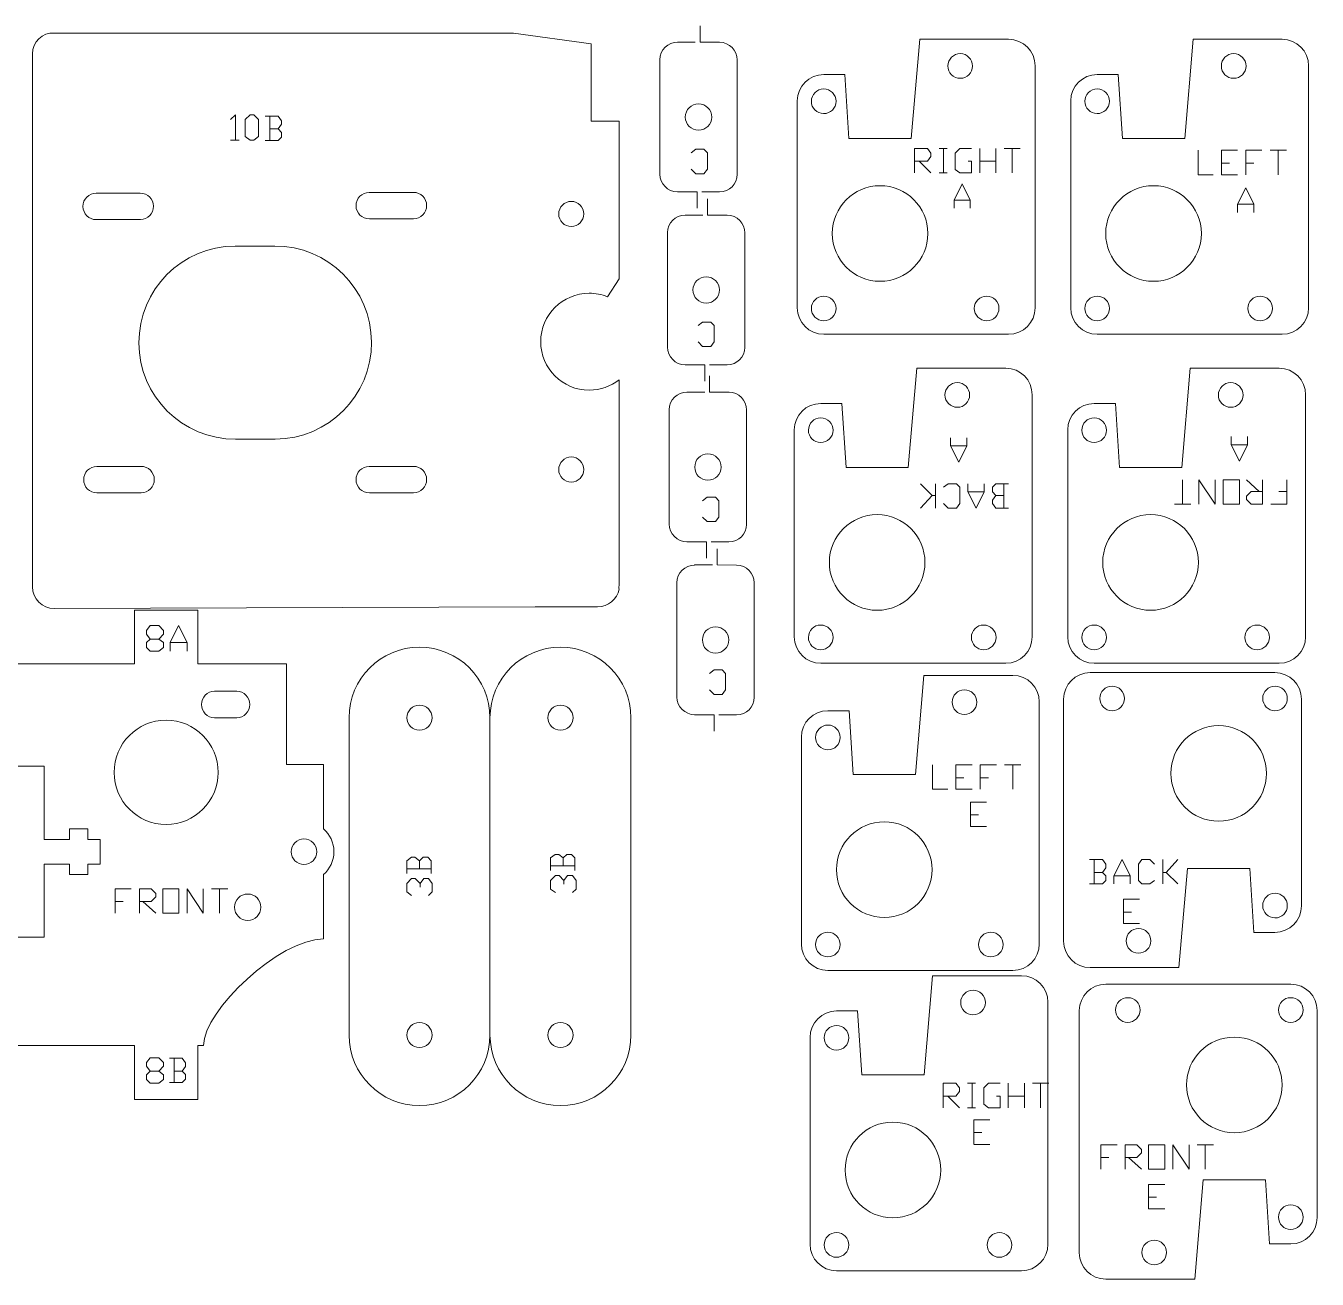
# Model space of a CAD drawing. Header units: inches. Extents: x 3 to 278, y -374 to -4.
# Drawn here: x 119.6 to 266.2, y -145.9 to -3.7 of the extents above; entities that cross this region are included whole.
import ezdxf

# ---------------------------------------------------------------- set-up
doc = ezdxf.new("R2010")
doc.units = ezdxf.units.IN
doc.header["$MEASUREMENT"] = 0
doc.layers.add('Layer 1', color=7, linetype='Continuous')

# ---------------------------------------------------------------- blocks, each defined once
blk = doc.blocks.new('block 4')
at = {"layer": 'Layer 1', "lineweight": 0}
blk.add_open_spline([(180.33, -83.66), (179.55, -83.66), (178.91, -83.02), (178.91, -82.24), (178.91, -81.45), (179.55, -80.81), (180.33, -80.81), (181.12, -80.81), (181.76, -81.45), (181.76, -82.24), (181.76, -83.02), (181.12, -83.66), (180.33, -83.66)], degree=3, knots=[0, 0, 0, 0, 1, 1, 1, 2, 2, 2, 3, 3, 3, 4, 4, 4, 4], dxfattribs=at)
blk = doc.blocks.new('block 5')
at = {"layer": 'Layer 1', "lineweight": 0}
blk.add_open_spline([(180.33, -119.66), (179.55, -119.66), (178.91, -119.02), (178.91, -118.24), (178.91, -117.45), (179.55, -116.81), (180.33, -116.81), (181.12, -116.81), (181.76, -117.45), (181.76, -118.24), (181.76, -119.02), (181.12, -119.66), (180.33, -119.66)], degree=3, knots=[0, 0, 0, 0, 1, 1, 1, 2, 2, 2, 3, 3, 3, 4, 4, 4, 4], dxfattribs=at)
blk = doc.blocks.new('block 3')
at = {"layer": 'Layer 1', "lineweight": 0}
blk.add_open_spline([(172.33, -82.24), (172.33, -77.82), (175.92, -74.24), (180.33, -74.24), (184.75, -74.24), (188.33, -77.82), (188.33, -82.24), (188.33, -82.24), (188.33, -118.24), (188.33, -118.24), (188.33, -122.66), (184.75, -126.24), (180.33, -126.24), (175.92, -126.24), (172.33, -122.66), (172.33, -118.24)], degree=3, knots=[0, 0, 0, 0, 1, 1, 1, 2, 2, 2, 3, 3, 3, 4, 4, 4, 5, 5, 5, 5], dxfattribs=at)
at = {"layer": 'Layer 1'}
for name in ['block 4', 'block 5']:
    blk.add_blockref(name, (0, 0), dxfattribs=at)
blk = doc.blocks.new('block 2')
at = {"layer": 'Layer 1'}
blk.add_blockref('block 3', (0, 0), dxfattribs=at)
blk = doc.blocks.new('block 8')
at = {"layer": 'Layer 1', "lineweight": 0}
blk.add_open_spline([(164.33, -116.81), (165.12, -116.81), (165.76, -117.45), (165.76, -118.24), (165.76, -119.02), (165.12, -119.66), (164.33, -119.66), (163.55, -119.66), (162.91, -119.02), (162.91, -118.24), (162.91, -117.45), (163.55, -116.81), (164.33, -116.81)], degree=3, knots=[0, 0, 0, 0, 1, 1, 1, 2, 2, 2, 3, 3, 3, 4, 4, 4, 4], dxfattribs=at)
blk = doc.blocks.new('block 9')
at = {"layer": 'Layer 1', "lineweight": 0}
blk.add_open_spline([(164.33, -80.81), (165.12, -80.81), (165.76, -81.45), (165.76, -82.24), (165.76, -83.02), (165.12, -83.66), (164.33, -83.66), (163.55, -83.66), (162.91, -83.02), (162.91, -82.24), (162.91, -81.45), (163.55, -80.81), (164.33, -80.81)], degree=3, knots=[0, 0, 0, 0, 1, 1, 1, 2, 2, 2, 3, 3, 3, 4, 4, 4, 4], dxfattribs=at)
blk = doc.blocks.new('block 7')
at = {"layer": 'Layer 1', "lineweight": 0}
blk.add_open_spline([(172.33, -118.24), (172.33, -122.66), (168.75, -126.24), (164.33, -126.24), (159.92, -126.24), (156.33, -122.66), (156.33, -118.24), (156.33, -118.24), (156.33, -82.24), (156.33, -82.24), (156.33, -77.82), (159.92, -74.24), (164.33, -74.24), (168.75, -74.24), (172.33, -77.82), (172.33, -82.24), (172.33, -82.24), (172.33, -118.24), (172.33, -118.24)], degree=3, knots=[0, 0, 0, 0, 1, 1, 1, 2, 2, 2, 3, 3, 3, 4, 4, 4, 5, 5, 5, 6, 6, 6, 6], dxfattribs=at)
at = {"layer": 'Layer 1'}
for name in ['block 9', 'block 8']:
    blk.add_blockref(name, (0, 0), dxfattribs=at)
blk = doc.blocks.new('block 6')
at = {"layer": 'Layer 1'}
blk.add_blockref('block 7', (0, 0), dxfattribs=at)
blk = doc.blocks.new('block 13')
at = {"layer": 'Layer 1', "lineweight": 0}
for points, knots in [([(213.07, -16.52), (213.07, -16.52), (212.61, -9.27), (212.61, -9.27), (212.61, -9.27), (210.21, -9.27), (210.21, -9.27), (208.55, -9.27), (207.21, -10.61), (207.21, -12.27), (207.21, -12.27), (207.21, -35.74), (207.21, -35.74), (207.21, -37.39), (208.55, -38.74), (210.21, -38.74), (210.21, -38.74), (231.2, -38.74), (231.2, -38.74), (232.86, -38.74), (234.2, -37.39), (234.2, -35.74), (234.2, -35.74), (234.2, -8.27), (234.2, -8.27), (234.2, -6.61), (232.86, -5.27), (231.2, -5.27), (231.2, -5.27), (221.11, -5.27), (221.11, -5.27), (221.11, -5.27), (220.15, -16.52), (220.15, -16.52), (220.15, -16.52), (213.07, -16.52), (213.07, -16.52)], [0, 0, 0, 0, 1, 1, 1, 2, 2, 2, 3, 3, 3, 4, 4, 4, 5, 5, 5, 6, 6, 6, 7, 7, 7, 8, 8, 8, 9, 9, 9, 10, 10, 10, 11, 11, 11, 12, 12, 12, 12]), ([(227.1, -8.31), (227.11, -7.54), (226.48, -6.91), (225.71, -6.9), (224.93, -6.9), (224.31, -7.53), (224.3, -8.3), (224.3, -9.07), (224.92, -9.7), (225.7, -9.7), (226.47, -9.71), (227.1, -9.08), (227.1, -8.31)], [0, 0, 0, 0, 1, 1, 1, 2, 2, 2, 3, 3, 3, 4, 4, 4, 4]), ([(211.61, -12.31), (211.61, -11.54), (210.98, -10.91), (210.21, -10.91), (209.44, -10.9), (208.81, -11.53), (208.81, -12.3), (208.8, -13.08), (209.43, -13.7), (210.2, -13.7), (210.97, -13.71), (211.6, -13.08), (211.61, -12.31)], [0, 0, 0, 0, 1, 1, 1, 2, 2, 2, 3, 3, 3, 4, 4, 4, 4]), ([(222.03, -27.31), (222.03, -30.3), (219.6, -32.73), (216.61, -32.73), (213.61, -32.73), (211.18, -30.3), (211.18, -27.31), (211.18, -24.31), (213.61, -21.88), (216.61, -21.88), (219.6, -21.88), (222.03, -24.31), (222.03, -27.31)], [0, 0, 0, 0, 1, 1, 1, 2, 2, 2, 3, 3, 3, 4, 4, 4, 4]), ([(211.61, -35.81), (211.61, -35.04), (210.98, -34.41), (210.21, -34.41), (209.44, -34.4), (208.81, -35.03), (208.81, -35.8), (208.8, -36.57), (209.43, -37.2), (210.2, -37.21), (210.97, -37.21), (211.6, -36.58), (211.61, -35.81)], [0, 0, 0, 0, 1, 1, 1, 2, 2, 2, 3, 3, 3, 4, 4, 4, 4]), ([(230.1, -35.81), (230.11, -35.04), (229.48, -34.41), (228.71, -34.41), (227.93, -34.4), (227.31, -35.03), (227.3, -35.8), (227.3, -36.57), (227.93, -37.2), (228.7, -37.21), (229.47, -37.21), (230.1, -36.58), (230.1, -35.81)], [0, 0, 0, 0, 1, 1, 1, 2, 2, 2, 3, 3, 3, 4, 4, 4, 4])]:
    blk.add_open_spline(points, degree=3, knots=knots, dxfattribs=at)
blk = doc.blocks.new('block 14')
at = {"layer": 'Layer 1', "lineweight": 0}
for points, knots in [([(214.53, -122.76), (214.53, -122.76), (214.06, -115.51), (214.06, -115.51), (214.06, -115.51), (211.66, -115.51), (211.66, -115.51), (210.01, -115.51), (208.66, -116.86), (208.66, -118.51), (208.66, -118.51), (208.66, -141.98), (208.66, -141.98), (208.66, -143.63), (210.01, -144.98), (211.66, -144.98), (211.66, -144.98), (232.66, -144.98), (232.66, -144.98), (234.32, -144.98), (235.66, -143.63), (235.66, -141.98), (235.66, -141.98), (235.66, -114.51), (235.66, -114.51), (235.66, -112.86), (234.32, -111.51), (232.66, -111.51), (232.66, -111.51), (222.56, -111.51), (222.56, -111.51), (222.56, -111.51), (221.6, -122.76), (221.6, -122.76), (221.6, -122.76), (214.53, -122.76), (214.53, -122.76)], [0, 0, 0, 0, 1, 1, 1, 2, 2, 2, 3, 3, 3, 4, 4, 4, 5, 5, 5, 6, 6, 6, 7, 7, 7, 8, 8, 8, 9, 9, 9, 10, 10, 10, 11, 11, 11, 12, 12, 12, 12]), ([(228.56, -114.55), (228.56, -113.78), (227.94, -113.15), (227.16, -113.15), (226.39, -113.14), (225.76, -113.77), (225.76, -114.54), (225.75, -115.31), (226.38, -115.94), (227.15, -115.94), (227.93, -115.95), (228.56, -115.32), (228.56, -114.55)], [0, 0, 0, 0, 1, 1, 1, 2, 2, 2, 3, 3, 3, 4, 4, 4, 4]), ([(213.06, -118.55), (213.06, -117.78), (212.44, -117.15), (211.67, -117.15), (210.89, -117.14), (210.27, -117.77), (210.26, -118.54), (210.26, -119.32), (210.88, -119.94), (211.66, -119.95), (212.43, -119.95), (213.06, -119.32), (213.06, -118.55)], [0, 0, 0, 0, 1, 1, 1, 2, 2, 2, 3, 3, 3, 4, 4, 4, 4]), ([(223.49, -133.55), (223.49, -136.54), (221.06, -138.97), (218.06, -138.97), (215.06, -138.97), (212.64, -136.54), (212.64, -133.55), (212.64, -130.55), (215.06, -128.12), (218.06, -128.12), (221.06, -128.12), (223.49, -130.55), (223.49, -133.55)], [0, 0, 0, 0, 1, 1, 1, 2, 2, 2, 3, 3, 3, 4, 4, 4, 4]), ([(213.06, -142.05), (213.06, -141.28), (212.44, -140.65), (211.67, -140.65), (210.89, -140.64), (210.26, -141.27), (210.26, -142.04), (210.26, -142.82), (210.88, -143.44), (211.66, -143.45), (212.43, -143.45), (213.06, -142.82), (213.06, -142.05)], [0, 0, 0, 0, 1, 1, 1, 2, 2, 2, 3, 3, 3, 4, 4, 4, 4]), ([(231.56, -142.05), (231.56, -141.28), (230.94, -140.65), (230.16, -140.65), (229.39, -140.64), (228.76, -141.27), (228.76, -142.04), (228.76, -142.82), (229.38, -143.44), (230.15, -143.45), (230.93, -143.45), (231.56, -142.82), (231.56, -142.05)], [0, 0, 0, 0, 1, 1, 1, 2, 2, 2, 3, 3, 3, 4, 4, 4, 4])]:
    blk.add_open_spline(points, degree=3, knots=knots, dxfattribs=at)
blk = doc.blocks.new('block 15')
at = {"layer": 'Layer 1', "lineweight": 0}
for points, knots in [([(244.11, -16.52), (244.11, -16.52), (243.64, -9.27), (243.64, -9.27), (243.64, -9.27), (241.24, -9.27), (241.24, -9.27), (239.59, -9.27), (238.24, -10.61), (238.24, -12.27), (238.24, -12.27), (238.24, -35.74), (238.24, -35.74), (238.24, -37.39), (239.59, -38.74), (241.24, -38.74), (241.24, -38.74), (262.24, -38.74), (262.24, -38.74), (263.9, -38.74), (265.24, -37.39), (265.24, -35.74), (265.24, -35.74), (265.24, -8.27), (265.24, -8.27), (265.24, -6.61), (263.9, -5.27), (262.24, -5.27), (262.24, -5.27), (252.14, -5.27), (252.14, -5.27), (252.14, -5.27), (251.18, -16.52), (251.18, -16.52), (251.18, -16.52), (244.11, -16.52), (244.11, -16.52)], [0, 0, 0, 0, 1, 1, 1, 2, 2, 2, 3, 3, 3, 4, 4, 4, 5, 5, 5, 6, 6, 6, 7, 7, 7, 8, 8, 8, 9, 9, 9, 10, 10, 10, 11, 11, 11, 12, 12, 12, 12]), ([(258.14, -8.31), (258.14, -7.54), (257.52, -6.91), (256.74, -6.9), (255.97, -6.9), (255.34, -7.53), (255.34, -8.3), (255.34, -9.07), (255.96, -9.7), (256.73, -9.7), (257.51, -9.71), (258.14, -9.08), (258.14, -8.31)], [0, 0, 0, 0, 1, 1, 1, 2, 2, 2, 3, 3, 3, 4, 4, 4, 4]), ([(242.64, -12.31), (242.64, -11.54), (242.02, -10.91), (241.25, -10.91), (240.47, -10.9), (239.85, -11.53), (239.84, -12.3), (239.84, -13.08), (240.46, -13.7), (241.24, -13.7), (242.01, -13.71), (242.64, -13.08), (242.64, -12.31)], [0, 0, 0, 0, 1, 1, 1, 2, 2, 2, 3, 3, 3, 4, 4, 4, 4]), ([(253.07, -27.31), (253.07, -30.3), (250.64, -32.73), (247.64, -32.73), (244.64, -32.73), (242.22, -30.3), (242.22, -27.31), (242.22, -24.31), (244.64, -21.88), (247.64, -21.88), (250.64, -21.88), (253.07, -24.31), (253.07, -27.31)], [0, 0, 0, 0, 1, 1, 1, 2, 2, 2, 3, 3, 3, 4, 4, 4, 4]), ([(242.64, -35.81), (242.64, -35.04), (242.02, -34.41), (241.25, -34.41), (240.47, -34.4), (239.84, -35.03), (239.84, -35.8), (239.84, -36.57), (240.46, -37.2), (241.24, -37.21), (242.01, -37.21), (242.64, -36.58), (242.64, -35.81)], [0, 0, 0, 0, 1, 1, 1, 2, 2, 2, 3, 3, 3, 4, 4, 4, 4]), ([(261.14, -35.81), (261.14, -35.04), (260.52, -34.41), (259.74, -34.41), (258.97, -34.4), (258.34, -35.03), (258.34, -35.8), (258.34, -36.57), (258.96, -37.2), (259.73, -37.21), (260.51, -37.21), (261.14, -36.58), (261.14, -35.81)], [0, 0, 0, 0, 1, 1, 1, 2, 2, 2, 3, 3, 3, 4, 4, 4, 4])]:
    blk.add_open_spline(points, degree=3, knots=knots, dxfattribs=at)
blk = doc.blocks.new('block 16')
at = {"layer": 'Layer 1', "lineweight": 0}
for points, knots in [([(213.55, -88.69), (213.55, -88.69), (213.08, -81.44), (213.08, -81.44), (213.08, -81.44), (210.68, -81.44), (210.68, -81.44), (209.03, -81.44), (207.68, -82.78), (207.68, -84.44), (207.68, -84.44), (207.68, -107.91), (207.68, -107.91), (207.68, -109.56), (209.03, -110.91), (210.68, -110.91), (210.68, -110.91), (231.68, -110.91), (231.68, -110.91), (233.34, -110.91), (234.68, -109.56), (234.68, -107.91), (234.68, -107.91), (234.68, -80.44), (234.68, -80.44), (234.68, -78.78), (233.34, -77.44), (231.68, -77.44), (231.68, -77.44), (221.58, -77.44), (221.58, -77.44), (221.58, -77.44), (220.62, -88.69), (220.62, -88.69), (220.62, -88.69), (213.55, -88.69), (213.55, -88.69)], [0, 0, 0, 0, 1, 1, 1, 2, 2, 2, 3, 3, 3, 4, 4, 4, 5, 5, 5, 6, 6, 6, 7, 7, 7, 8, 8, 8, 9, 9, 9, 10, 10, 10, 11, 11, 11, 12, 12, 12, 12]), ([(227.58, -80.48), (227.58, -79.71), (226.96, -79.08), (226.18, -79.07), (225.41, -79.07), (224.78, -79.7), (224.78, -80.47), (224.78, -81.24), (225.4, -81.87), (226.17, -81.87), (226.95, -81.88), (227.58, -81.25), (227.58, -80.48)], [0, 0, 0, 0, 1, 1, 1, 2, 2, 2, 3, 3, 3, 4, 4, 4, 4]), ([(212.08, -84.48), (212.09, -83.71), (211.46, -83.08), (210.69, -83.07), (209.91, -83.07), (209.29, -83.7), (209.28, -84.47), (209.28, -85.24), (209.9, -85.87), (210.68, -85.87), (211.45, -85.88), (212.08, -85.25), (212.08, -84.48)], [0, 0, 0, 0, 1, 1, 1, 2, 2, 2, 3, 3, 3, 4, 4, 4, 4]), ([(222.51, -99.47), (222.51, -102.47), (220.08, -104.9), (217.08, -104.9), (214.09, -104.9), (211.66, -102.47), (211.66, -99.47), (211.66, -96.48), (214.09, -94.05), (217.08, -94.05), (220.08, -94.05), (222.51, -96.48), (222.51, -99.47)], [0, 0, 0, 0, 1, 1, 1, 2, 2, 2, 3, 3, 3, 4, 4, 4, 4]), ([(212.08, -107.98), (212.08, -107.21), (211.46, -106.58), (210.69, -106.57), (209.91, -106.57), (209.28, -107.2), (209.28, -107.97), (209.28, -108.74), (209.9, -109.37), (210.68, -109.37), (211.45, -109.38), (212.08, -108.75), (212.08, -107.98)], [0, 0, 0, 0, 1, 1, 1, 2, 2, 2, 3, 3, 3, 4, 4, 4, 4]), ([(230.58, -107.98), (230.58, -107.21), (229.96, -106.58), (229.18, -106.57), (228.41, -106.57), (227.78, -107.2), (227.78, -107.97), (227.78, -108.74), (228.4, -109.37), (229.17, -109.37), (229.95, -109.38), (230.58, -108.75), (230.58, -107.98)], [0, 0, 0, 0, 1, 1, 1, 2, 2, 2, 3, 3, 3, 4, 4, 4, 4])]:
    blk.add_open_spline(points, degree=3, knots=knots, dxfattribs=at)
blk = doc.blocks.new('block 17')
at = {"layer": 'Layer 1', "lineweight": 0}
for points, knots in [([(212.74, -53.84), (212.74, -53.84), (212.28, -46.59), (212.28, -46.59), (212.28, -46.59), (209.87, -46.59), (209.87, -46.59), (208.22, -46.59), (206.87, -47.93), (206.87, -49.59), (206.87, -49.59), (206.87, -73.06), (206.87, -73.06), (206.87, -74.71), (208.22, -76.06), (209.87, -76.06), (209.87, -76.06), (230.87, -76.06), (230.87, -76.06), (232.53, -76.06), (233.87, -74.71), (233.87, -73.06), (233.87, -73.06), (233.87, -45.59), (233.87, -45.59), (233.87, -43.93), (232.53, -42.59), (230.87, -42.59), (230.87, -42.59), (220.78, -42.59), (220.78, -42.59), (220.78, -42.59), (219.81, -53.84), (219.81, -53.84), (219.81, -53.84), (212.74, -53.84), (212.74, -53.84)], [0, 0, 0, 0, 1, 1, 1, 2, 2, 2, 3, 3, 3, 4, 4, 4, 5, 5, 5, 6, 6, 6, 7, 7, 7, 8, 8, 8, 9, 9, 9, 10, 10, 10, 11, 11, 11, 12, 12, 12, 12]), ([(226.77, -45.63), (226.77, -44.86), (226.15, -44.23), (225.37, -44.22), (224.6, -44.22), (223.97, -44.85), (223.97, -45.62), (223.97, -46.39), (224.59, -47.02), (225.36, -47.02), (226.14, -47.03), (226.77, -46.4), (226.77, -45.63)], [0, 0, 0, 0, 1, 1, 1, 2, 2, 2, 3, 3, 3, 4, 4, 4, 4]), ([(211.27, -49.63), (211.28, -48.86), (210.65, -48.23), (209.88, -48.22), (209.1, -48.22), (208.48, -48.85), (208.47, -49.62), (208.47, -50.39), (209.09, -51.02), (209.87, -51.02), (210.64, -51.03), (211.27, -50.4), (211.27, -49.63)], [0, 0, 0, 0, 1, 1, 1, 2, 2, 2, 3, 3, 3, 4, 4, 4, 4]), ([(221.7, -64.62), (221.7, -67.62), (219.27, -70.05), (216.27, -70.05), (213.28, -70.05), (210.85, -67.62), (210.85, -64.62), (210.85, -61.63), (213.28, -59.2), (216.27, -59.2), (219.27, -59.2), (221.7, -61.63), (221.7, -64.62)], [0, 0, 0, 0, 1, 1, 1, 2, 2, 2, 3, 3, 3, 4, 4, 4, 4]), ([(211.27, -73.13), (211.28, -72.35), (210.65, -71.73), (209.88, -71.72), (209.1, -71.72), (208.48, -72.35), (208.47, -73.12), (208.47, -73.89), (209.09, -74.52), (209.87, -74.52), (210.64, -74.53), (211.27, -73.9), (211.27, -73.13)], [0, 0, 0, 0, 1, 1, 1, 2, 2, 2, 3, 3, 3, 4, 4, 4, 4]), ([(229.77, -73.13), (229.77, -72.35), (229.15, -71.73), (228.37, -71.72), (227.6, -71.72), (226.97, -72.35), (226.97, -73.12), (226.97, -73.89), (227.59, -74.52), (228.37, -74.52), (229.14, -74.53), (229.77, -73.9), (229.77, -73.13)], [0, 0, 0, 0, 1, 1, 1, 2, 2, 2, 3, 3, 3, 4, 4, 4, 4])]:
    blk.add_open_spline(points, degree=3, knots=knots, dxfattribs=at)
blk = doc.blocks.new('block 18')
at = {"layer": 'Layer 1', "lineweight": 0}
for points, knots in [([(258.57, -99.34), (258.57, -99.34), (259.03, -106.59), (259.03, -106.59), (259.03, -106.59), (261.43, -106.59), (261.43, -106.59), (263.09, -106.59), (264.43, -105.24), (264.43, -103.59), (264.43, -103.59), (264.43, -80.12), (264.43, -80.12), (264.43, -78.46), (263.09, -77.12), (261.43, -77.12), (261.43, -77.12), (240.44, -77.12), (240.44, -77.12), (238.78, -77.12), (237.44, -78.46), (237.44, -80.12), (237.44, -80.12), (237.44, -107.59), (237.44, -107.59), (237.44, -109.24), (238.78, -110.59), (240.44, -110.59), (240.44, -110.59), (250.53, -110.59), (250.53, -110.59), (250.53, -110.59), (251.5, -99.34), (251.5, -99.34), (251.5, -99.34), (258.57, -99.34), (258.57, -99.34)], [0, 0, 0, 0, 1, 1, 1, 2, 2, 2, 3, 3, 3, 4, 4, 4, 5, 5, 5, 6, 6, 6, 7, 7, 7, 8, 8, 8, 9, 9, 9, 10, 10, 10, 11, 11, 11, 12, 12, 12, 12]), ([(241.54, -80.05), (241.54, -80.82), (242.16, -81.45), (242.93, -81.45), (243.71, -81.45), (244.34, -80.83), (244.34, -80.06), (244.34, -79.28), (243.72, -78.66), (242.94, -78.65), (242.17, -78.65), (241.54, -79.27), (241.54, -80.05)], [0, 0, 0, 0, 1, 1, 1, 2, 2, 2, 3, 3, 3, 4, 4, 4, 4]), ([(260.04, -80.05), (260.03, -80.82), (260.66, -81.45), (261.43, -81.45), (262.2, -81.45), (262.83, -80.83), (262.83, -80.06), (262.84, -79.28), (262.21, -78.66), (261.44, -78.65), (260.67, -78.65), (260.04, -79.27), (260.04, -80.05)], [0, 0, 0, 0, 1, 1, 1, 2, 2, 2, 3, 3, 3, 4, 4, 4, 4]), ([(249.61, -88.55), (249.61, -85.56), (252.04, -83.13), (255.04, -83.13), (258.03, -83.13), (260.46, -85.56), (260.46, -88.55), (260.46, -91.55), (258.03, -93.98), (255.04, -93.98), (252.04, -93.98), (249.61, -91.55), (249.61, -88.55)], [0, 0, 0, 0, 1, 1, 1, 2, 2, 2, 3, 3, 3, 4, 4, 4, 4]), ([(260.04, -103.55), (260.03, -104.32), (260.66, -104.95), (261.43, -104.95), (262.2, -104.95), (262.83, -104.33), (262.83, -103.56), (262.84, -102.78), (262.21, -102.16), (261.44, -102.15), (260.67, -102.15), (260.04, -102.77), (260.04, -103.55)], [0, 0, 0, 0, 1, 1, 1, 2, 2, 2, 3, 3, 3, 4, 4, 4, 4]), ([(244.54, -107.55), (244.54, -108.32), (245.16, -108.95), (245.93, -108.95), (246.71, -108.96), (247.34, -108.33), (247.34, -107.56), (247.34, -106.78), (246.72, -106.16), (245.94, -106.15), (245.17, -106.15), (244.54, -106.78), (244.54, -107.55)], [0, 0, 0, 0, 1, 1, 1, 2, 2, 2, 3, 3, 3, 4, 4, 4, 4])]:
    blk.add_open_spline(points, degree=3, knots=knots, dxfattribs=at)
blk = doc.blocks.new('block 19')
at = {"layer": 'Layer 1', "lineweight": 0}
for points, knots in [([(243.78, -53.84), (243.78, -53.84), (243.31, -46.59), (243.31, -46.59), (243.31, -46.59), (240.91, -46.59), (240.91, -46.59), (239.25, -46.59), (237.91, -47.93), (237.91, -49.59), (237.91, -49.59), (237.91, -73.06), (237.91, -73.06), (237.91, -74.71), (239.25, -76.06), (240.91, -76.06), (240.91, -76.06), (261.9, -76.06), (261.9, -76.06), (263.56, -76.06), (264.9, -74.71), (264.9, -73.06), (264.9, -73.06), (264.9, -45.59), (264.9, -45.59), (264.9, -43.93), (263.56, -42.59), (261.9, -42.59), (261.9, -42.59), (251.81, -42.59), (251.81, -42.59), (251.81, -42.59), (250.85, -53.84), (250.85, -53.84), (250.85, -53.84), (243.78, -53.84), (243.78, -53.84)], [0, 0, 0, 0, 1, 1, 1, 2, 2, 2, 3, 3, 3, 4, 4, 4, 5, 5, 5, 6, 6, 6, 7, 7, 7, 8, 8, 8, 9, 9, 9, 10, 10, 10, 11, 11, 11, 12, 12, 12, 12]), ([(257.8, -45.63), (257.81, -44.86), (257.18, -44.23), (256.41, -44.22), (255.64, -44.22), (255.01, -44.85), (255, -45.62), (255, -46.39), (255.63, -47.02), (256.4, -47.02), (257.17, -47.03), (257.8, -46.4), (257.8, -45.63)], [0, 0, 0, 0, 1, 1, 1, 2, 2, 2, 3, 3, 3, 4, 4, 4, 4]), ([(242.31, -49.63), (242.31, -48.86), (241.69, -48.23), (240.91, -48.22), (240.14, -48.22), (239.51, -48.85), (239.51, -49.62), (239.51, -50.39), (240.13, -51.02), (240.9, -51.02), (241.68, -51.03), (242.31, -50.4), (242.31, -49.63)], [0, 0, 0, 0, 1, 1, 1, 2, 2, 2, 3, 3, 3, 4, 4, 4, 4]), ([(252.73, -64.62), (252.73, -67.62), (250.3, -70.05), (247.31, -70.05), (244.31, -70.05), (241.88, -67.62), (241.88, -64.62), (241.88, -61.63), (244.31, -59.2), (247.31, -59.2), (250.3, -59.2), (252.73, -61.63), (252.73, -64.62)], [0, 0, 0, 0, 1, 1, 1, 2, 2, 2, 3, 3, 3, 4, 4, 4, 4]), ([(242.31, -73.13), (242.31, -72.35), (241.69, -71.73), (240.91, -71.72), (240.14, -71.72), (239.51, -72.35), (239.51, -73.12), (239.51, -73.89), (240.13, -74.52), (240.9, -74.52), (241.68, -74.53), (242.31, -73.9), (242.31, -73.13)], [0, 0, 0, 0, 1, 1, 1, 2, 2, 2, 3, 3, 3, 4, 4, 4, 4]), ([(260.8, -73.13), (260.81, -72.35), (260.18, -71.73), (259.41, -71.72), (258.64, -71.72), (258.01, -72.35), (258.01, -73.12), (258, -73.89), (258.63, -74.52), (259.4, -74.52), (260.17, -74.53), (260.8, -73.9), (260.8, -73.13)], [0, 0, 0, 0, 1, 1, 1, 2, 2, 2, 3, 3, 3, 4, 4, 4, 4])]:
    blk.add_open_spline(points, degree=3, knots=knots, dxfattribs=at)
blk = doc.blocks.new('block 20')
at = {"layer": 'Layer 1', "lineweight": 0}
for points, knots in [([(260.35, -134.68), (260.35, -134.68), (260.82, -141.93), (260.82, -141.93), (260.82, -141.93), (263.22, -141.93), (263.22, -141.93), (264.87, -141.93), (266.22, -140.59), (266.22, -138.93), (266.22, -138.93), (266.22, -115.47), (266.22, -115.47), (266.22, -113.81), (264.87, -112.47), (263.22, -112.47), (263.22, -112.47), (242.22, -112.47), (242.22, -112.47), (240.56, -112.47), (239.22, -113.81), (239.22, -115.47), (239.22, -115.47), (239.22, -142.93), (239.22, -142.93), (239.22, -144.59), (240.56, -145.93), (242.22, -145.93), (242.22, -145.93), (252.32, -145.93), (252.32, -145.93), (252.32, -145.93), (253.28, -134.68), (253.28, -134.68), (253.28, -134.68), (260.35, -134.68), (260.35, -134.68)], [0, 0, 0, 0, 1, 1, 1, 2, 2, 2, 3, 3, 3, 4, 4, 4, 5, 5, 5, 6, 6, 6, 7, 7, 7, 8, 8, 8, 9, 9, 9, 10, 10, 10, 11, 11, 11, 12, 12, 12, 12]), ([(243.32, -115.39), (243.32, -116.17), (243.94, -116.8), (244.72, -116.8), (245.49, -116.8), (246.12, -116.18), (246.12, -115.4), (246.12, -114.63), (245.5, -114), (244.73, -114), (243.95, -114), (243.32, -114.62), (243.32, -115.39)], [0, 0, 0, 0, 1, 1, 1, 2, 2, 2, 3, 3, 3, 4, 4, 4, 4]), ([(261.82, -115.39), (261.82, -116.17), (262.44, -116.8), (263.21, -116.8), (263.99, -116.8), (264.62, -116.18), (264.62, -115.4), (264.62, -114.63), (264, -114), (263.22, -114), (262.45, -114), (261.82, -114.62), (261.82, -115.39)], [0, 0, 0, 0, 1, 1, 1, 2, 2, 2, 3, 3, 3, 4, 4, 4, 4]), ([(251.39, -123.9), (251.39, -120.9), (253.82, -118.47), (256.82, -118.47), (259.82, -118.47), (262.24, -120.9), (262.24, -123.9), (262.24, -126.89), (259.82, -129.32), (256.82, -129.32), (253.82, -129.32), (251.39, -126.89), (251.39, -123.9)], [0, 0, 0, 0, 1, 1, 1, 2, 2, 2, 3, 3, 3, 4, 4, 4, 4]), ([(261.82, -138.89), (261.82, -139.67), (262.44, -140.29), (263.21, -140.3), (263.99, -140.3), (264.61, -139.68), (264.62, -138.9), (264.62, -138.13), (264, -137.5), (263.22, -137.5), (262.45, -137.5), (261.82, -138.12), (261.82, -138.89)], [0, 0, 0, 0, 1, 1, 1, 2, 2, 2, 3, 3, 3, 4, 4, 4, 4]), ([(246.32, -142.89), (246.32, -143.67), (246.94, -144.3), (247.72, -144.3), (248.49, -144.3), (249.12, -143.68), (249.12, -142.9), (249.12, -142.13), (248.5, -141.5), (247.73, -141.5), (246.95, -141.5), (246.32, -142.12), (246.32, -142.89)], [0, 0, 0, 0, 1, 1, 1, 2, 2, 2, 3, 3, 3, 4, 4, 4, 4])]:
    blk.add_open_spline(points, degree=3, knots=knots, dxfattribs=at)
blk = doc.blocks.new('block 36')
at = {"layer": 'Layer 1', "lineweight": 0}
for points in [[(222.5, -57.03), (221.18, -55.71)], [(221.18, -58.47), (222.5, -57.03), (222.89, -57.03)], [(222.89, -55.71), (222.89, -58.47)], [(223.82, -56.1), (224.34, -55.71), (225.27, -55.71), (225.66, -56.1), (225.66, -57.95), (225.27, -58.47), (224.34, -58.47), (223.82, -57.95)], [(228.43, -55.71), (228.43, -56.63), (227.5, -58.47), (226.58, -56.63), (226.58, -55.71)], [(228.43, -56.63), (226.58, -56.63)], [(231.19, -55.71), (229.74, -55.71), (229.35, -56.1), (229.35, -56.63), (229.74, -57.03), (230.67, -57.03)], [(229.74, -57.03), (229.35, -57.55), (229.35, -57.95), (229.74, -58.47), (231.19, -58.47)], [(230.67, -58.47), (230.67, -55.71)]]:
    blk.add_lwpolyline(points, dxfattribs=at)
blk = doc.blocks.new('block 37')
at = {"layer": 'Layer 1', "lineweight": 0}
for points in [[(241.84, -99.78), (242.23, -99.25), (242.23, -98.86), (241.84, -98.33), (240.39, -98.33)], [(240.91, -98.33), (240.91, -101.1)], [(243.15, -101.1), (243.15, -100.18), (244.08, -98.33), (245, -100.18), (245, -101.1)], [(247.76, -100.7), (247.24, -101.1), (246.32, -101.1), (245.92, -100.7), (245.92, -98.86), (246.32, -98.33), (247.24, -98.33), (247.76, -98.86)], [(248.69, -101.1), (248.69, -98.33)], [(250.4, -98.33), (249.08, -99.78), (248.69, -99.78)], [(240.39, -101.1), (241.84, -101.1), (242.23, -100.7), (242.23, -100.18), (241.84, -99.78), (240.91, -99.78)], [(243.15, -100.18), (245, -100.18)], [(249.08, -99.78), (250.4, -101.1)]]:
    blk.add_lwpolyline(points, dxfattribs=at)
blk = doc.blocks.new('block 38')
at = {"layer": 'Layer 1', "lineweight": 0}
for points in [[(220.53, -20.42), (220.53, -17.66), (221.98, -17.66), (222.38, -18.18), (222.38, -18.58), (221.98, -19.11), (220.53, -19.11)], [(223.3, -17.66), (224.22, -17.66)], [(223.82, -17.66), (223.82, -20.42)], [(226.59, -19.11), (226.99, -19.11), (226.99, -20.42), (225.67, -20.42), (225.14, -20.03), (225.14, -18.18), (225.67, -17.66), (226.99, -17.66)], [(227.91, -20.42), (227.91, -17.66)], [(229.75, -17.66), (229.75, -20.42)], [(230.68, -17.66), (232.52, -17.66)], [(231.6, -17.66), (231.6, -20.42)], [(221.06, -19.11), (222.38, -20.42)], [(223.3, -20.42), (224.22, -20.42)], [(227.91, -19.11), (229.75, -19.11)]]:
    blk.add_lwpolyline(points, dxfattribs=at)
blk = doc.blocks.new('block 39')
at = {"layer": 'Layer 1', "lineweight": 0}
for points in [[(223.77, -126.48), (223.77, -123.71), (225.21, -123.71), (225.61, -124.24), (225.61, -124.64), (225.21, -125.16), (223.77, -125.16)], [(226.53, -123.71), (227.45, -123.71)], [(227.06, -123.71), (227.06, -126.48)], [(229.83, -125.16), (230.22, -125.16), (230.22, -126.48), (228.9, -126.48), (228.38, -126.09), (228.38, -124.24), (228.9, -123.71), (230.22, -123.71)], [(231.14, -126.48), (231.14, -123.71)], [(232.99, -123.71), (232.99, -126.48)], [(233.91, -123.71), (235.75, -123.71)], [(234.83, -123.71), (234.83, -126.48)], [(224.29, -125.16), (225.61, -126.48)], [(231.14, -125.16), (232.99, -125.16)], [(226.53, -126.48), (227.45, -126.48)]]:
    blk.add_lwpolyline(points, dxfattribs=at)
blk = doc.blocks.new('block 40')
at = {"layer": 'Layer 1', "lineweight": 0}
for points in [[(252.71, -17.87), (252.71, -20.64), (254.42, -20.64)], [(255.34, -20.64), (255.34, -17.87), (257.19, -17.87)], [(258.11, -20.64), (258.11, -17.87), (259.95, -17.87)], [(260.87, -17.87), (262.72, -17.87)], [(261.8, -17.87), (261.8, -20.64)], [(255.34, -19.32), (256.26, -19.32)], [(258.11, -19.32), (259.03, -19.32)], [(255.34, -20.64), (257.19, -20.64)]]:
    blk.add_lwpolyline(points, dxfattribs=at)
blk = doc.blocks.new('block 41')
at = {"layer": 'Layer 1', "lineweight": 0}
for points in [[(222.57, -87.59), (222.57, -90.36), (224.29, -90.36)], [(225.21, -90.36), (225.21, -87.59), (227.05, -87.59)], [(227.97, -90.36), (227.97, -87.59), (229.82, -87.59)], [(230.74, -87.59), (232.58, -87.59)], [(231.66, -87.59), (231.66, -90.36)], [(225.21, -89.04), (226.13, -89.04)], [(227.97, -89.04), (228.9, -89.04)], [(225.21, -90.36), (227.05, -90.36)]]:
    blk.add_lwpolyline(points, dxfattribs=at)
blk = doc.blocks.new('block 42')
at = {"layer": 'Layer 1', "lineweight": 0}
for points in [[(250.94, -58.02), (250.94, -55.26)], [(254.63, -55.26), (254.63, -58.02), (252.78, -55.26), (252.78, -58.02)], [(257.39, -55.26), (257.39, -58.02), (255.55, -58.02), (255.55, -55.26), (257.39, -55.26)], [(260.03, -55.26), (260.03, -58.02), (258.71, -58.02), (258.18, -57.49), (258.18, -57.1), (258.71, -56.57), (260.03, -56.57)], [(259.63, -56.57), (258.18, -55.26)], [(262.79, -55.26), (262.79, -58.02), (260.95, -58.02)], [(262.79, -56.57), (261.87, -56.57)], [(251.86, -58.02), (250.02, -58.02)]]:
    blk.add_lwpolyline(points, dxfattribs=at)
blk = doc.blocks.new('block 43')
at = {"layer": 'Layer 1', "lineweight": 0}
for points in [[(241.66, -133.46), (241.66, -130.69), (243.5, -130.69)], [(244.43, -133.46), (244.43, -130.69), (245.74, -130.69), (246.27, -131.22), (246.27, -131.61), (245.74, -132.14), (244.43, -132.14)], [(247.06, -133.46), (247.06, -130.69), (248.91, -130.69), (248.91, -133.46), (247.06, -133.46)], [(249.83, -133.46), (249.83, -130.69), (251.67, -133.46), (251.67, -130.69)], [(252.59, -130.69), (254.44, -130.69)], [(253.52, -130.69), (253.52, -133.46)], [(241.66, -132.14), (242.58, -132.14)], [(244.82, -132.14), (246.27, -133.46)]]:
    blk.add_lwpolyline(points, dxfattribs=at)
blk = doc.blocks.new('block 45')
at = {"layer": 'Layer 1', "lineweight": 0}
blk.add_open_spline([(180.13, -25.09), (180.13, -25.87), (180.77, -26.51), (181.56, -26.51), (182.34, -26.51), (182.98, -25.87), (182.98, -25.09), (182.98, -24.3), (182.34, -23.66), (181.56, -23.66), (180.77, -23.66), (180.13, -24.3), (180.13, -25.09)], degree=3, knots=[0, 0, 0, 0, 1, 1, 1, 2, 2, 2, 3, 3, 3, 4, 4, 4, 4], dxfattribs=at)
blk = doc.blocks.new('block 46')
at = {"layer": 'Layer 1', "lineweight": 0}
blk.add_open_spline([(180.13, -54.09), (180.13, -54.87), (180.77, -55.51), (181.56, -55.51), (182.34, -55.51), (182.98, -54.87), (182.98, -54.09), (182.98, -53.3), (182.34, -52.66), (181.56, -52.66), (180.77, -52.66), (180.13, -53.3), (180.13, -54.09)], degree=3, knots=[0, 0, 0, 0, 1, 1, 1, 2, 2, 2, 3, 3, 3, 4, 4, 4, 4], dxfattribs=at)
blk = doc.blocks.new('block 44')
at = {"layer": 'Layer 1', "lineweight": 0}
for points in [[(142.89, -14.38), (143.44, -13.83), (143.44, -16.73)], [(145.1, -16.73), (144.54, -16.31), (144.54, -14.38), (145.1, -13.83), (145.51, -13.83), (146.06, -14.38), (146.06, -16.31), (145.51, -16.73), (145.1, -16.73)], [(148.27, -15.45), (148.66, -14.92), (148.66, -14.52), (148.27, -14), (146.82, -14)], [(147.35, -14), (147.35, -16.76)], [(146.82, -16.76), (148.27, -16.76), (148.66, -16.37), (148.66, -15.84), (148.27, -15.45), (147.35, -15.45)], [(142.89, -16.73), (143.86, -16.73)]]:
    blk.add_lwpolyline(points, dxfattribs=at)
for points, knots in [([(186.98, -67), (186.98, -67), (186.98, -43.91), (186.98, -43.91), (186.04, -44.64), (184.87, -45.08), (183.59, -45.08), (180.56, -45.08), (178.09, -42.62), (178.09, -39.58), (178.09, -36.54), (180.56, -34.08), (183.59, -34.08), (184.32, -34.08), (185.01, -34.22), (185.65, -34.48), (185.65, -34.48), (186.98, -32.44), (186.98, -32.44), (186.98, -32.44), (186.98, -14.56), (186.98, -14.56), (186.98, -14.56), (183.81, -14.56), (183.81, -14.56), (183.81, -14.56), (183.81, -5.77), (183.81, -5.77), (183.81, -5.77), (174.99, -4.57), (174.99, -4.57), (174.99, -4.57), (122.88, -4.57), (122.88, -4.57), (121.52, -4.47), (120.41, -5.57), (120.41, -6.94), (120.41, -6.94), (120.41, -67.38), (120.41, -67.38), (120.41, -68.74), (121.52, -69.85), (122.88, -69.85), (122.88, -69.85), (177.47, -69.65), (177.47, -69.65), (177.47, -69.65), (184.55, -69.65), (184.55, -69.65), (185.75, -69.65), (186.76, -68.79), (186.98, -67.65), (186.95, -67.49), (186.98, -67.34), (186.98, -67)], [0, 0, 0, 0, 1, 1, 1, 2, 2, 2, 3, 3, 3, 4, 4, 4, 5, 5, 5, 6, 6, 6, 7, 7, 7, 8, 8, 8, 9, 9, 9, 10, 10, 10, 11, 11, 11, 12, 12, 12, 13, 13, 13, 14, 14, 14, 15, 15, 15, 16, 16, 16, 17, 17, 17, 18, 18, 18, 18]), ([(127.64, -25.73), (126.81, -25.73), (126.14, -25.06), (126.13, -24.23), (126.13, -23.41), (126.8, -22.73), (127.63, -22.73), (127.63, -22.73), (132.64, -22.72), (132.64, -22.72), (133.47, -22.72), (134.14, -23.39), (134.14, -24.22), (134.14, -25.05), (133.48, -25.72), (132.65, -25.72), (132.65, -25.72), (127.64, -25.73), (127.64, -25.73)], [0, 0, 0, 0, 1, 1, 1, 2, 2, 2, 3, 3, 3, 4, 4, 4, 5, 5, 5, 6, 6, 6, 6]), ([(158.64, -25.65), (157.81, -25.65), (157.13, -24.98), (157.13, -24.15), (157.13, -23.32), (157.8, -22.65), (158.63, -22.65), (158.63, -22.65), (163.64, -22.64), (163.64, -22.64), (164.47, -22.64), (165.14, -23.3), (165.14, -24.13), (165.14, -24.96), (164.47, -25.64), (163.65, -25.64), (163.65, -25.64), (158.64, -25.65), (158.64, -25.65)], [0, 0, 0, 0, 1, 1, 1, 2, 2, 2, 3, 3, 3, 4, 4, 4, 5, 5, 5, 6, 6, 6, 6]), ([(143.46, -50.64), (137.41, -50.65), (132.5, -45.77), (132.48, -39.72), (132.46, -33.67), (137.35, -28.75), (143.4, -28.74), (143.4, -28.74), (147.9, -28.73), (147.9, -28.73), (153.95, -28.71), (158.86, -33.6), (158.88, -39.65), (158.9, -45.7), (154.01, -50.61), (147.96, -50.63), (147.96, -50.63), (143.46, -50.64), (143.46, -50.64)], [0, 0, 0, 0, 1, 1, 1, 2, 2, 2, 3, 3, 3, 4, 4, 4, 5, 5, 5, 6, 6, 6, 6]), ([(127.72, -56.73), (126.89, -56.73), (126.22, -56.06), (126.22, -55.23), (126.21, -54.41), (126.88, -53.73), (127.71, -53.73), (127.71, -53.73), (132.72, -53.72), (132.72, -53.72), (133.55, -53.72), (134.22, -54.39), (134.23, -55.22), (134.23, -56.05), (133.56, -56.72), (132.73, -56.72), (132.73, -56.72), (127.72, -56.73), (127.72, -56.73)], [0, 0, 0, 0, 1, 1, 1, 2, 2, 2, 3, 3, 3, 4, 4, 4, 5, 5, 5, 6, 6, 6, 6]), ([(158.64, -56.73), (157.81, -56.73), (157.13, -56.06), (157.13, -55.23), (157.13, -54.41), (157.8, -53.73), (158.63, -53.73), (158.63, -53.73), (163.64, -53.72), (163.64, -53.72), (164.47, -53.72), (165.14, -54.39), (165.14, -55.22), (165.14, -56.05), (164.47, -56.72), (163.65, -56.72), (163.65, -56.72), (158.64, -56.73), (158.64, -56.73)], [0, 0, 0, 0, 1, 1, 1, 2, 2, 2, 3, 3, 3, 4, 4, 4, 5, 5, 5, 6, 6, 6, 6])]:
    blk.add_open_spline(points, degree=3, knots=knots, dxfattribs=at)
at = {"layer": 'Layer 1'}
for name in ['block 45', 'block 46']:
    blk.add_blockref(name, (0, 0), dxfattribs=at)
blk = doc.blocks.new('block 58')
at = {"layer": 'Layer 1', "lineweight": 0}
for points in [[(134.74, -122.33), (135.29, -122.74), (135.29, -123.29), (134.74, -123.71), (133.77, -123.71), (133.36, -123.29), (133.36, -122.74), (133.77, -122.33), (134.74, -122.33), (135.29, -121.78), (135.29, -121.36), (134.74, -120.81), (133.77, -120.81), (133.36, -121.36), (133.36, -121.78), (133.77, -122.33)], [(137.39, -122.33), (137.79, -121.8), (137.79, -121.4), (137.39, -120.88), (135.94, -120.88)], [(136.47, -120.88), (136.47, -123.64)], [(135.94, -123.64), (137.39, -123.64), (137.79, -123.25), (137.79, -122.72), (137.39, -122.33), (136.47, -122.33)]]:
    blk.add_lwpolyline(points, dxfattribs=at)
blk = doc.blocks.new('block 61')
at = {"layer": 'Layer 1', "lineweight": 0}
for points in [[(136.02, -74.69), (136.02, -73.72), (136.99, -71.78), (137.96, -73.72), (137.96, -74.69)], [(136.02, -73.72), (137.96, -73.72)]]:
    blk.add_lwpolyline(points, dxfattribs=at)
blk = doc.blocks.new('block 64')
at = {"layer": 'Layer 1', "lineweight": 0}
for points in [[(129.78, -104.42), (129.78, -101.65), (131.62, -101.65)], [(132.55, -104.42), (132.55, -101.65), (133.87, -101.65), (134.39, -102.18), (134.39, -102.57), (133.87, -103.1), (132.55, -103.1)], [(135.18, -104.42), (135.18, -101.65), (137.03, -101.65), (137.03, -104.42), (135.18, -104.42)], [(137.95, -104.42), (137.95, -101.65), (139.79, -104.42), (139.79, -101.65)], [(140.72, -101.65), (142.56, -101.65)], [(141.64, -101.65), (141.64, -104.42)], [(129.78, -103.1), (130.7, -103.1)], [(132.94, -103.1), (134.39, -104.42)]]:
    blk.add_lwpolyline(points, dxfattribs=at)

msp = doc.modelspace()

# ---------------------------------------------------------------- linework, layer by layer
at = {"layer": 'Layer 1', "lineweight": 0}
for points in [[(195.17, -18.15), (195.7, -17.75), (196.62, -17.75), (197.02, -18.15), (197.02, -19.99), (196.62, -20.52), (195.7, -20.52), (195.17, -19.99)], [(225.01, -24.45), (225.01, -23.52), (225.93, -21.68), (226.85, -23.52), (226.85, -24.45)], [(257.19, -24.91), (257.19, -23.99), (258.11, -22.14), (259.03, -23.99), (259.03, -24.91)], [(225.01, -23.52), (226.85, -23.52)], [(257.19, -23.99), (259.03, -23.99)], [(195.95, -37.74), (196.47, -37.35), (197.4, -37.35), (197.79, -37.74), (197.79, -39.59), (197.4, -40.12), (196.47, -40.12), (195.95, -39.59)], [(226.45, -50.49), (226.45, -51.41), (225.53, -53.26), (224.61, -51.41), (224.61, -50.49)], [(258.31, -50.35), (258.31, -51.27), (257.39, -53.12), (256.47, -51.27), (256.47, -50.35)], [(258.31, -51.27), (256.47, -51.27)], [(226.45, -51.41), (224.61, -51.41)], [(196.46, -57.62), (196.99, -57.23), (197.91, -57.23), (198.31, -57.62), (198.31, -59.47), (197.91, -59.99), (196.99, -59.99), (196.46, -59.47)], [(134.73, -73.31), (135.28, -73.72), (135.28, -74.27), (134.73, -74.69), (133.77, -74.69), (133.35, -74.27), (133.35, -73.72), (133.77, -73.31), (134.73, -73.31), (135.28, -72.76), (135.28, -72.34), (134.73, -71.79), (133.77, -71.79), (133.35, -72.34), (133.35, -72.76), (133.77, -73.31)], [(197.24, -77.22), (197.76, -76.82), (198.69, -76.82), (199.08, -77.22), (199.08, -79.06), (198.69, -79.59), (197.76, -79.59), (197.24, -79.06)], [(226.86, -94.58), (226.86, -91.81), (228.7, -91.81)], [(226.86, -93.26), (227.78, -93.26)], [(226.86, -94.58), (228.7, -94.58)], [(164.33, -98.46), (163.81, -98.07), (163.41, -98.07), (162.89, -98.46), (162.89, -99.91)], [(165.65, -99.91), (165.65, -98.46), (165.26, -98.07), (164.73, -98.07), (164.33, -98.46), (164.33, -99.38)], [(180.65, -98.13), (180.13, -97.74), (179.73, -97.74), (179.21, -98.13), (179.21, -99.58)], [(181.97, -99.58), (181.97, -98.13), (181.58, -97.74), (181.05, -97.74), (180.65, -98.13), (180.65, -99.05)], [(162.89, -99.38), (165.65, -99.38)], [(179.21, -99.05), (181.97, -99.05)], [(163.44, -102.41), (162.89, -102), (162.89, -101.03), (163.44, -100.48), (163.85, -100.48), (164.41, -101.03), (164.41, -101.45)], [(164.41, -101.03), (164.82, -100.48), (165.37, -100.48), (165.78, -101.03), (165.78, -102), (165.37, -102.41)], [(179.76, -102.08), (179.21, -101.67), (179.21, -100.7), (179.76, -100.15), (180.18, -100.15), (180.73, -100.7), (180.73, -101.12)], [(180.73, -100.7), (181.14, -100.15), (181.69, -100.15), (182.1, -100.7), (182.1, -101.67), (181.69, -102.08)], [(244.22, -105.59), (244.22, -102.83), (246.06, -102.83)], [(244.22, -104.28), (245.14, -104.28)], [(244.22, -105.59), (246.06, -105.59)], [(227.24, -130.61), (227.24, -127.85), (229.08, -127.85)], [(227.24, -129.3), (228.16, -129.3)], [(227.24, -130.66), (229.08, -130.66)], [(247.06, -137.96), (247.06, -135.19), (248.91, -135.19)], [(247.06, -136.64), (247.98, -136.64)], [(247.06, -137.96), (248.91, -137.96)]]:
    msp.add_lwpolyline(points, dxfattribs=at)
for points, knots in [([(196.17, -3.75), (196.17, -3.75), (196.17, -5.59), (196.17, -5.59), (196.17, -5.59), (198.39, -5.6), (198.39, -5.6), (198.39, -5.6), (198.39, -5.61), (198.39, -5.61), (199.49, -5.62), (200.39, -6.52), (200.39, -7.62), (200.39, -7.62), (200.39, -20.59), (200.39, -20.59), (200.39, -21.69), (199.49, -22.59), (198.39, -22.59), (198.39, -22.59), (196.37, -22.59), (196.37, -22.59)], [0, 0, 0, 0, 1, 1, 1, 2, 2, 2, 3, 3, 3, 4, 4, 4, 5, 5, 5, 6, 6, 6, 7, 7, 7, 7]), ([(195.84, -24.43), (195.84, -24.43), (195.84, -22.58), (195.84, -22.58), (195.84, -22.58), (193.62, -22.58), (193.62, -22.58), (192.51, -22.57), (191.61, -21.67), (191.62, -20.57), (191.62, -20.57), (191.62, -7.59), (191.62, -7.59), (191.62, -6.49), (192.52, -5.6), (193.62, -5.6), (193.62, -5.6), (193.62, -5.59), (193.62, -5.59), (193.62, -5.59), (195.63, -5.59), (195.63, -5.59)], [0, 0, 0, 0, 1, 1, 1, 2, 2, 2, 3, 3, 3, 4, 4, 4, 5, 5, 5, 6, 6, 6, 7, 7, 7, 7]), ([(197.5, -14.09), (197.5, -14.92), (196.83, -15.59), (196, -15.59), (195.17, -15.59), (194.5, -14.92), (194.5, -14.09), (194.5, -13.27), (195.17, -12.59), (196, -12.59), (196.83, -12.59), (197.5, -13.27), (197.5, -14.09)], [0, 0, 0, 0, 1, 1, 1, 2, 2, 2, 3, 3, 3, 4, 4, 4, 4]), ([(197.03, -23.37), (197.03, -23.37), (197.03, -25.21), (197.03, -25.21), (197.03, -25.21), (199.26, -25.22), (199.26, -25.22), (199.26, -25.22), (199.26, -25.23), (199.26, -25.23), (200.36, -25.24), (201.26, -26.14), (201.26, -27.24), (201.26, -27.24), (201.25, -40.22), (201.25, -40.22), (201.25, -41.32), (200.35, -42.21), (199.25, -42.21), (199.25, -42.21), (197.24, -42.21), (197.24, -42.21)], [0, 0, 0, 0, 1, 1, 1, 2, 2, 2, 3, 3, 3, 4, 4, 4, 5, 5, 5, 6, 6, 6, 7, 7, 7, 7]), ([(196.7, -44.05), (196.7, -44.05), (196.7, -42.2), (196.7, -42.2), (196.7, -42.2), (194.48, -42.2), (194.48, -42.2), (193.38, -42.19), (192.48, -41.29), (192.48, -40.19), (192.48, -40.19), (192.48, -27.21), (192.48, -27.21), (192.48, -26.11), (193.38, -25.22), (194.48, -25.22), (194.48, -25.22), (194.48, -25.21), (194.48, -25.21), (194.48, -25.21), (196.5, -25.21), (196.5, -25.21)], [0, 0, 0, 0, 1, 1, 1, 2, 2, 2, 3, 3, 3, 4, 4, 4, 5, 5, 5, 6, 6, 6, 7, 7, 7, 7]), ([(198.37, -33.71), (198.37, -34.54), (197.7, -35.21), (196.87, -35.21), (196.04, -35.21), (195.37, -34.54), (195.37, -33.71), (195.37, -32.89), (196.04, -32.21), (196.87, -32.21), (197.7, -32.21), (198.37, -32.89), (198.37, -33.71)], [0, 0, 0, 0, 1, 1, 1, 2, 2, 2, 3, 3, 3, 4, 4, 4, 4]), ([(197.23, -43.45), (197.23, -43.45), (197.23, -45.29), (197.23, -45.29), (197.23, -45.29), (199.45, -45.3), (199.45, -45.3), (199.45, -45.3), (199.46, -45.31), (199.46, -45.31), (200.55, -45.32), (201.45, -46.22), (201.45, -47.32), (201.45, -47.32), (201.45, -60.3), (201.45, -60.3), (201.45, -61.4), (200.55, -62.29), (199.45, -62.29), (199.45, -62.29), (197.44, -62.29), (197.44, -62.29)], [0, 0, 0, 0, 1, 1, 1, 2, 2, 2, 3, 3, 3, 4, 4, 4, 5, 5, 5, 6, 6, 6, 7, 7, 7, 7]), ([(196.9, -64.13), (196.9, -64.13), (196.9, -62.28), (196.9, -62.28), (196.9, -62.28), (194.68, -62.28), (194.68, -62.28), (193.58, -62.27), (192.68, -61.37), (192.68, -60.27), (192.68, -60.27), (192.68, -47.3), (192.68, -47.3), (192.68, -46.2), (193.58, -45.3), (194.68, -45.3), (194.68, -45.3), (194.68, -45.29), (194.68, -45.29), (194.68, -45.29), (196.7, -45.29), (196.7, -45.29)], [0, 0, 0, 0, 1, 1, 1, 2, 2, 2, 3, 3, 3, 4, 4, 4, 5, 5, 5, 6, 6, 6, 7, 7, 7, 7]), ([(198.57, -53.8), (198.57, -54.62), (197.9, -55.3), (197.07, -55.3), (196.24, -55.3), (195.57, -54.62), (195.57, -53.8), (195.57, -52.97), (196.24, -52.3), (197.07, -52.3), (197.9, -52.3), (198.57, -52.97), (198.57, -53.8)], [0, 0, 0, 0, 1, 1, 1, 2, 2, 2, 3, 3, 3, 4, 4, 4, 4]), ([(198.1, -63.07), (198.1, -63.07), (198.1, -64.91), (198.1, -64.91), (198.1, -64.91), (200.32, -64.92), (200.32, -64.92), (200.32, -64.92), (200.32, -64.94), (200.32, -64.94), (201.42, -64.94), (202.32, -65.84), (202.32, -66.94), (202.32, -66.94), (202.32, -79.92), (202.32, -79.92), (202.32, -81.02), (201.42, -81.91), (200.32, -81.91), (200.32, -81.91), (198.3, -81.91), (198.3, -81.91)], [0, 0, 0, 0, 1, 1, 1, 2, 2, 2, 3, 3, 3, 4, 4, 4, 5, 5, 5, 6, 6, 6, 7, 7, 7, 7]), ([(197.77, -83.75), (197.77, -83.75), (197.77, -81.91), (197.77, -81.91), (197.77, -81.91), (195.55, -81.9), (195.55, -81.9), (194.45, -81.89), (193.55, -80.99), (193.55, -79.89), (193.55, -79.89), (193.55, -66.92), (193.55, -66.92), (193.55, -65.82), (194.45, -64.92), (195.55, -64.92), (195.55, -64.92), (195.55, -64.91), (195.55, -64.91), (195.55, -64.91), (197.57, -64.91), (197.57, -64.91)], [0, 0, 0, 0, 1, 1, 1, 2, 2, 2, 3, 3, 3, 4, 4, 4, 5, 5, 5, 6, 6, 6, 7, 7, 7, 7]), ([(153.42, -107.34), (153.42, -107.34), (153.42, -100.03), (153.42, -100.03), (154.15, -99.4), (154.62, -98.48), (154.62, -97.44), (154.62, -96.4), (154.15, -95.48), (153.42, -94.85), (153.42, -94.85), (153.42, -87.54), (153.42, -87.54), (153.42, -87.54), (149.22, -87.54), (149.22, -87.54), (149.22, -87.54), (149.22, -76.14), (149.22, -76.14), (149.22, -76.14), (139.17, -76.14), (139.17, -76.14), (139.17, -76.14), (139.17, -70.04), (139.17, -70.04), (139.17, -70.04), (131.97, -70.04), (131.97, -70.04), (131.97, -70.04), (131.97, -76.14), (131.97, -76.14), (131.97, -76.14), (117.72, -76.14), (117.72, -76.14), (117.72, -76.14), (117.72, -87.74), (117.72, -87.74), (117.72, -87.74), (121.72, -87.74), (121.72, -87.74), (121.72, -87.74), (121.72, -96.04), (121.72, -96.04), (121.72, -96.04), (124.59, -96.04), (124.59, -96.04), (124.59, -96.04), (124.59, -94.84), (124.59, -94.84), (124.59, -94.84), (126.69, -94.84), (126.69, -94.84), (126.69, -94.84), (126.69, -96.04), (126.69, -96.04), (126.69, -96.04), (128.08, -96.04), (128.08, -96.04), (128.08, -96.04), (128.08, -98.84), (128.08, -98.84), (128.08, -98.84), (126.69, -98.84), (126.69, -98.84), (126.69, -98.84), (126.69, -100.04), (126.69, -100.04), (126.69, -100.04), (124.59, -100.04), (124.59, -100.04), (124.59, -100.04), (124.59, -98.84), (124.59, -98.84), (124.59, -98.84), (121.72, -98.84), (121.72, -98.84), (121.72, -98.84), (121.72, -107.14), (121.72, -107.14), (121.72, -107.14), (117.72, -107.14), (117.72, -107.14), (117.72, -107.14), (117.72, -119.44), (117.72, -119.44), (117.72, -119.44), (131.97, -119.44), (131.97, -119.44), (131.97, -119.44), (131.97, -125.54), (131.97, -125.54), (131.97, -125.54), (139.17, -125.54), (139.17, -125.54), (139.17, -125.54), (139.17, -119.44), (139.17, -119.44), (139.17, -119.44), (139.83, -119.44), (139.83, -119.44), (139.83, -119.44), (139.83, -119.44), (139.83, -119.44), (139.83, -115.42), (148.47, -107.34), (153.42, -107.34), (153.42, -107.34), (153.42, -107.34), (153.42, -107.34)], [0, 0, 0, 0, 1, 1, 1, 2, 2, 2, 3, 3, 3, 4, 4, 4, 5, 5, 5, 6, 6, 6, 7, 7, 7, 8, 8, 8, 9, 9, 9, 10, 10, 10, 11, 11, 11, 12, 12, 12, 13, 13, 13, 14, 14, 14, 15, 15, 15, 16, 16, 16, 17, 17, 17, 18, 18, 18, 19, 19, 19, 20, 20, 20, 21, 21, 21, 22, 22, 22, 23, 23, 23, 24, 24, 24, 25, 25, 25, 26, 26, 26, 27, 27, 27, 28, 28, 28, 29, 29, 29, 30, 30, 30, 31, 31, 31, 32, 32, 32, 33, 33, 33, 34, 34, 34, 35, 35, 35, 36, 36, 36, 36]), ([(199.43, -73.42), (199.43, -74.24), (198.76, -74.92), (197.94, -74.92), (197.11, -74.92), (196.44, -74.24), (196.44, -73.42), (196.44, -72.59), (197.11, -71.92), (197.94, -71.92), (198.76, -71.92), (199.43, -72.59), (199.43, -73.42)], [0, 0, 0, 0, 1, 1, 1, 2, 2, 2, 3, 3, 3, 4, 4, 4, 4]), ([(145.08, -80.74), (145.08, -81.57), (144.4, -82.24), (143.58, -82.24), (143.58, -82.24), (141.08, -82.24), (141.08, -82.24), (140.25, -82.24), (139.58, -81.57), (139.58, -80.74), (139.58, -80.74), (139.58, -80.74), (139.58, -80.74), (139.58, -79.91), (140.25, -79.24), (141.08, -79.24), (141.08, -79.24), (143.58, -79.24), (143.58, -79.24), (144.4, -79.24), (145.08, -79.91), (145.08, -80.74), (145.08, -80.74), (145.08, -80.74), (145.08, -80.74)], [0, 0, 0, 0, 1, 1, 1, 2, 2, 2, 3, 3, 3, 4, 4, 4, 5, 5, 5, 6, 6, 6, 7, 7, 7, 8, 8, 8, 8]), ([(141.47, -88.44), (141.47, -91.71), (138.83, -94.36), (135.57, -94.36), (132.31, -94.36), (129.67, -91.71), (129.67, -88.44), (129.67, -85.17), (132.31, -82.52), (135.57, -82.52), (138.83, -82.52), (141.47, -85.17), (141.47, -88.44)], [0, 0, 0, 0, 1, 1, 1, 2, 2, 2, 3, 3, 3, 4, 4, 4, 4]), ([(152.67, -97.44), (152.67, -96.64), (152.02, -95.99), (151.22, -95.99), (150.42, -95.99), (149.77, -96.64), (149.77, -97.44), (149.77, -98.24), (150.42, -98.89), (151.22, -98.89), (152.02, -98.89), (152.67, -98.24), (152.67, -97.44)], [0, 0, 0, 0, 1, 1, 1, 2, 2, 2, 3, 3, 3, 4, 4, 4, 4]), ([(146.33, -103.74), (146.33, -104.57), (145.66, -105.24), (144.83, -105.24), (144, -105.24), (143.33, -104.57), (143.33, -103.74), (143.33, -102.91), (144, -102.24), (144.83, -102.24), (145.66, -102.24), (146.33, -102.91), (146.33, -103.74)], [0, 0, 0, 0, 1, 1, 1, 2, 2, 2, 3, 3, 3, 4, 4, 4, 4])]:
    msp.add_open_spline(points, degree=3, knots=knots, dxfattribs=at)

# ---------------------------------------------------------------- block references
at = {"layer": 'Layer 1'}
for name in ['block 44', 'block 13', 'block 15', 'block 38', 'block 40', 'block 17', 'block 19', 'block 42', 'block 36', 'block 61', 'block 6', 'block 2', 'block 16', 'block 18', 'block 41', 'block 37', 'block 64', 'block 14', 'block 20', 'block 58', 'block 39', 'block 43']:
    msp.add_blockref(name, (0, 0), dxfattribs=at)

doc.saveas('drawing.dxf')
